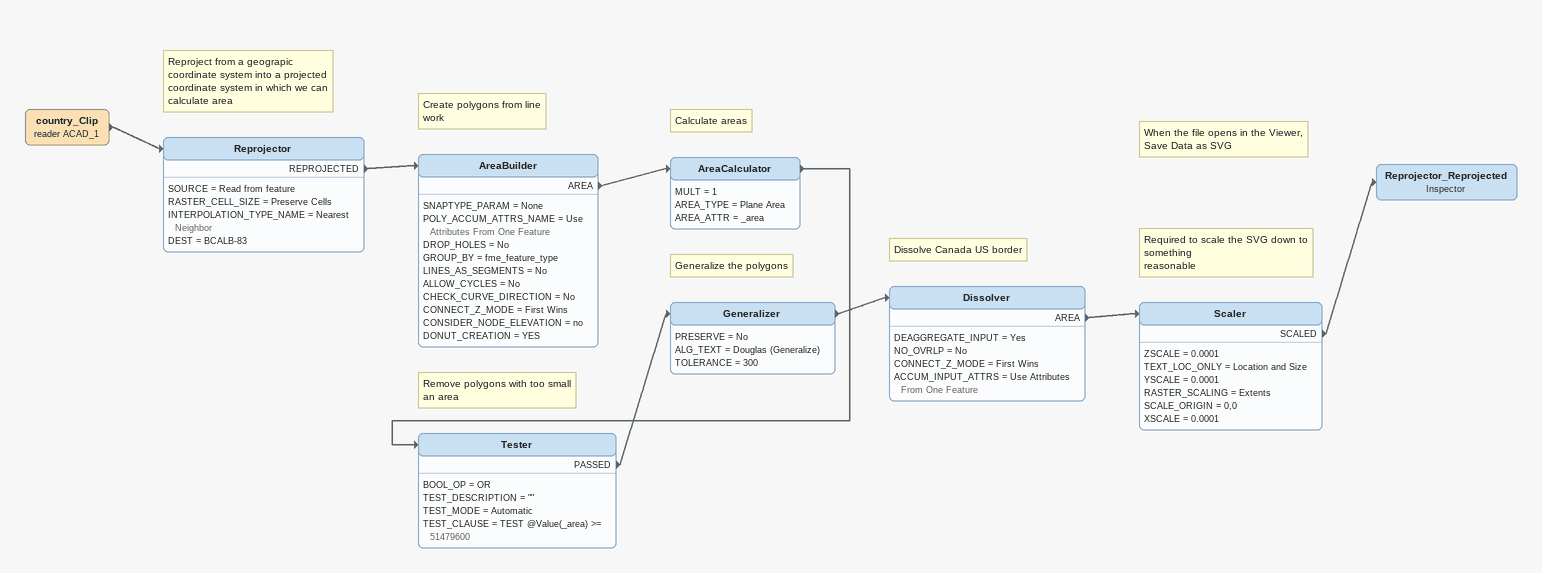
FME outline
country_Clip (reader ACAD_1)
    -> Reprojector
Note: Reproject from a geograpic / coordinate system into a projected / coordinate system in which we can / calculate area
Reprojector
    SOURCE = Read from feature
    RASTER_CELL_SIZE = Preserve Cells
    INTERPOLATION_TYPE_NAME = Nearest Neighbor
    DEST = BCALB-83
    REPROJECTED -> AreaBuilder
Note: Create polygons from line / work
AreaBuilder
    SNAPTYPE_PARAM = None
    POLY_ACCUM_ATTRS_NAME = Use Attributes From One Feature
    DROP_HOLES = No
    GROUP_BY = fme_feature_type
    LINES_AS_SEGMENTS = No
    ALLOW_CYCLES = No
    CHECK_CURVE_DIRECTION = No
    CONNECT_Z_MODE = First Wins
    CONSIDER_NODE_ELEVATION = no
    DONUT_CREATION = YES
    AREA -> AreaCalculator
Note: Calculate areas
AreaCalculator
    MULT = 1
    AREA_TYPE = Plane Area
    AREA_ATTR = _area
    -> Tester
Note: Remove polygons with too small / an area
Tester
    BOOL_OP = OR
    TEST_DESCRIPTION = ""
    TEST_MODE = Automatic
    TEST_CLAUSE = TEST @Value(_area) >= 51479600
    PASSED -> Generalizer
Note: Generalize the polygons
Generalizer
    PRESERVE = No
    ALG_TEXT = Douglas (Generalize)
    TOLERANCE = 300
    -> Dissolver
Note: Dissolve Canada US border
Dissolver
    DEAGGREGATE_INPUT = Yes
    NO_OVRLP = No
    CONNECT_Z_MODE = First Wins
    ACCUM_INPUT_ATTRS = Use Attributes From One Feature
    AREA -> Scaler
Note: Required to scale the SVG down to something / reasonable
Scaler
    ZSCALE = 0.0001
    TEXT_LOC_ONLY = Location and Size
    YSCALE = 0.0001
    RASTER_SCALING = Extents
    SCALE_ORIGIN = 0,0
    XSCALE = 0.0001
    SCALED -> Reprojector_Reprojected
Note: When the file opens in the Viewer, / Save Data as SVG
Reprojector_Reprojected: Inspector
